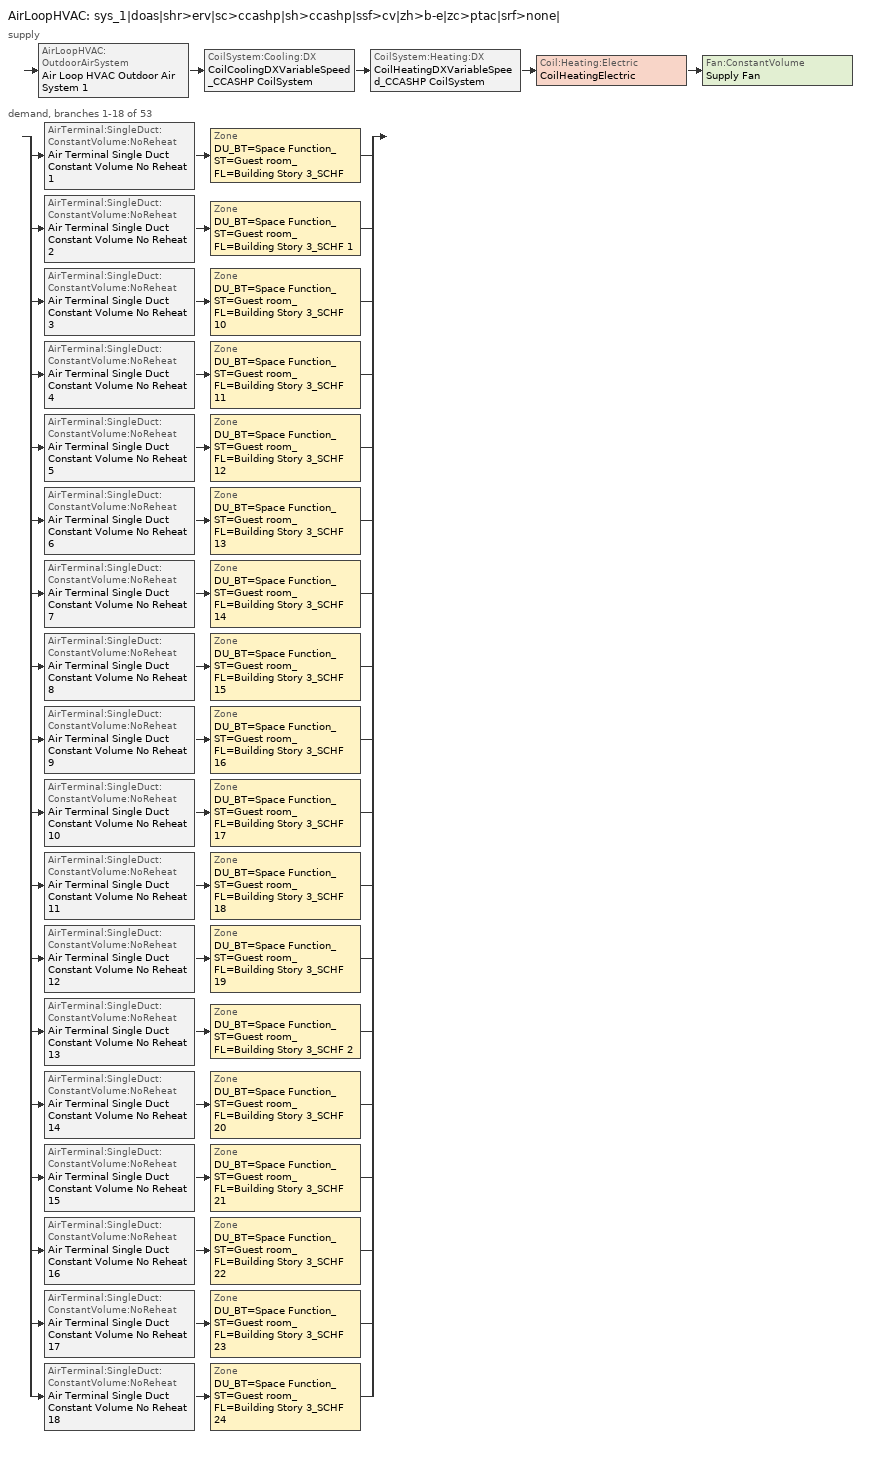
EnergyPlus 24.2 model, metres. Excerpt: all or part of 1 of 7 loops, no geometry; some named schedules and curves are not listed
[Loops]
AirLoopHVAC 'sys_1|doas|shr>erv|sc>ccashp|sh>ccashp|ssf>cv|zh>b-e|zc>ptac|srf>none|'
 supply: AirLoopHVAC:OutdoorAirSystem 'Air Loop HVAC Outdoor Air System 1' > CoilSystem:Cooling:DX 'CoilCoolingDXVariableSpeed_CCASHP CoilSystem' > CoilSystem:Heating:DX 'CoilHeatingDXVariableSpeed_CCASHP CoilSystem' > Coil:Heating:Electric 'CoilHeatingElectric' > Fan:ConstantVolume 'Supply Fan'
 demand, branches 1-18 of 53: split
  | AirTerminal:SingleDuct:ConstantVolume:NoReheat 'Air Terminal Single Duct Constant Volume No Reheat 1' > Zone 'DU_BT=Space Function_ST=Guest room_FL=Building Story 3_SCHF'
  | AirTerminal:SingleDuct:ConstantVolume:NoReheat 'Air Terminal Single Duct Constant Volume No Reheat 2' > Zone 'DU_BT=Space Function_ST=Guest room_FL=Building Story 3_SCHF 1'
  | AirTerminal:SingleDuct:ConstantVolume:NoReheat 'Air Terminal Single Duct Constant Volume No Reheat 3' > Zone 'DU_BT=Space Function_ST=Guest room_FL=Building Story 3_SCHF 10'
  | AirTerminal:SingleDuct:ConstantVolume:NoReheat 'Air Terminal Single Duct Constant Volume No Reheat 4' > Zone 'DU_BT=Space Function_ST=Guest room_FL=Building Story 3_SCHF 11'
  | AirTerminal:SingleDuct:ConstantVolume:NoReheat 'Air Terminal Single Duct Constant Volume No Reheat 5' > Zone 'DU_BT=Space Function_ST=Guest room_FL=Building Story 3_SCHF 12'
  | AirTerminal:SingleDuct:ConstantVolume:NoReheat 'Air Terminal Single Duct Constant Volume No Reheat 6' > Zone 'DU_BT=Space Function_ST=Guest room_FL=Building Story 3_SCHF 13'
  | AirTerminal:SingleDuct:ConstantVolume:NoReheat 'Air Terminal Single Duct Constant Volume No Reheat 7' > Zone 'DU_BT=Space Function_ST=Guest room_FL=Building Story 3_SCHF 14'
  | AirTerminal:SingleDuct:ConstantVolume:NoReheat 'Air Terminal Single Duct Constant Volume No Reheat 8' > Zone 'DU_BT=Space Function_ST=Guest room_FL=Building Story 3_SCHF 15'
  | AirTerminal:SingleDuct:ConstantVolume:NoReheat 'Air Terminal Single Duct Constant Volume No Reheat 9' > Zone 'DU_BT=Space Function_ST=Guest room_FL=Building Story 3_SCHF 16'
  | AirTerminal:SingleDuct:ConstantVolume:NoReheat 'Air Terminal Single Duct Constant Volume No Reheat 10' > Zone 'DU_BT=Space Function_ST=Guest room_FL=Building Story 3_SCHF 17'
  | AirTerminal:SingleDuct:ConstantVolume:NoReheat 'Air Terminal Single Duct Constant Volume No Reheat 11' > Zone 'DU_BT=Space Function_ST=Guest room_FL=Building Story 3_SCHF 18'
  | AirTerminal:SingleDuct:ConstantVolume:NoReheat 'Air Terminal Single Duct Constant Volume No Reheat 12' > Zone 'DU_BT=Space Function_ST=Guest room_FL=Building Story 3_SCHF 19'
  | AirTerminal:SingleDuct:ConstantVolume:NoReheat 'Air Terminal Single Duct Constant Volume No Reheat 13' > Zone 'DU_BT=Space Function_ST=Guest room_FL=Building Story 3_SCHF 2'
  | AirTerminal:SingleDuct:ConstantVolume:NoReheat 'Air Terminal Single Duct Constant Volume No Reheat 14' > Zone 'DU_BT=Space Function_ST=Guest room_FL=Building Story 3_SCHF 20'
  | AirTerminal:SingleDuct:ConstantVolume:NoReheat 'Air Terminal Single Duct Constant Volume No Reheat 15' > Zone 'DU_BT=Space Function_ST=Guest room_FL=Building Story 3_SCHF 21'
  | AirTerminal:SingleDuct:ConstantVolume:NoReheat 'Air Terminal Single Duct Constant Volume No Reheat 16' > Zone 'DU_BT=Space Function_ST=Guest room_FL=Building Story 3_SCHF 22'
  | AirTerminal:SingleDuct:ConstantVolume:NoReheat 'Air Terminal Single Duct Constant Volume No Reheat 17' > Zone 'DU_BT=Space Function_ST=Guest room_FL=Building Story 3_SCHF 23'
  | AirTerminal:SingleDuct:ConstantVolume:NoReheat 'Air Terminal Single Duct Constant Volume No Reheat 18' > Zone 'DU_BT=Space Function_ST=Guest room_FL=Building Story 3_SCHF 24'
[ZoneControl:Thermostat] Temperature Difference Between Cutout And Setpoint {deltaC}=0
Name | Zone or ZoneList | Control Type Schedule | Control 1
DU_BT=Space Function_ST=Guest room_FL=Building Story 3_SCHF Thermostat | DU_BT=Space Function_ST=Guest room_FL=Building Story 3_SCHF | DU_BT=Space Function_ST=Guest room_FL=Building Story 3_SCHF Thermostat Schedule | Space Function Guest room Thermostat 112
DU_BT=Space Function_ST=Guest room_FL=Building Story 3_SCHF 1 Thermostat | DU_BT=Space Function_ST=Guest room_FL=Building Story 3_SCHF 1 | DU_BT=Space Function_ST=Guest room_FL=Building Story 3_SCHF 1 Thermostat Schedule | Space Function Guest room Thermostat 113
DU_BT=Space Function_ST=Guest room_FL=Building Story 3_SCHF 10 Thermostat | DU_BT=Space Function_ST=Guest room_FL=Building Story 3_SCHF 10 | DU_BT=Space Function_ST=Guest room_FL=Building Story 3_SCHF 10 Thermostat Schedule | Space Function Guest room Thermostat 123
DU_BT=Space Function_ST=Guest room_FL=Building Story 3_SCHF 11 Thermostat | DU_BT=Space Function_ST=Guest room_FL=Building Story 3_SCHF 11 | DU_BT=Space Function_ST=Guest room_FL=Building Story 3_SCHF 11 Thermostat Schedule | Space Function Guest room Thermostat 124
DU_BT=Space Function_ST=Guest room_FL=Building Story 3_SCHF 12 Thermostat | DU_BT=Space Function_ST=Guest room_FL=Building Story 3_SCHF 12 | DU_BT=Space Function_ST=Guest room_FL=Building Story 3_SCHF 12 Thermostat Schedule | Space Function Guest room Thermostat 125
DU_BT=Space Function_ST=Guest room_FL=Building Story 3_SCHF 13 Thermostat | DU_BT=Space Function_ST=Guest room_FL=Building Story 3_SCHF 13 | DU_BT=Space Function_ST=Guest room_FL=Building Story 3_SCHF 13 Thermostat Schedule | Space Function Guest room Thermostat 127
DU_BT=Space Function_ST=Guest room_FL=Building Story 3_SCHF 14 Thermostat | DU_BT=Space Function_ST=Guest room_FL=Building Story 3_SCHF 14 | DU_BT=Space Function_ST=Guest room_FL=Building Story 3_SCHF 14 Thermostat Schedule | Space Function Guest room Thermostat 128
DU_BT=Space Function_ST=Guest room_FL=Building Story 3_SCHF 15 Thermostat | DU_BT=Space Function_ST=Guest room_FL=Building Story 3_SCHF 15 | DU_BT=Space Function_ST=Guest room_FL=Building Story 3_SCHF 15 Thermostat Schedule | Space Function Guest room Thermostat 130
DU_BT=Space Function_ST=Guest room_FL=Building Story 3_SCHF 16 Thermostat | DU_BT=Space Function_ST=Guest room_FL=Building Story 3_SCHF 16 | DU_BT=Space Function_ST=Guest room_FL=Building Story 3_SCHF 16 Thermostat Schedule | Space Function Guest room Thermostat 131
DU_BT=Space Function_ST=Guest room_FL=Building Story 3_SCHF 17 Thermostat | DU_BT=Space Function_ST=Guest room_FL=Building Story 3_SCHF 17 | DU_BT=Space Function_ST=Guest room_FL=Building Story 3_SCHF 17 Thermostat Schedule | Space Function Guest room Thermostat 132
DU_BT=Space Function_ST=Guest room_FL=Building Story 3_SCHF 18 Thermostat | DU_BT=Space Function_ST=Guest room_FL=Building Story 3_SCHF 18 | DU_BT=Space Function_ST=Guest room_FL=Building Story 3_SCHF 18 Thermostat Schedule | Space Function Guest room Thermostat 133
DU_BT=Space Function_ST=Guest room_FL=Building Story 3_SCHF 19 Thermostat | DU_BT=Space Function_ST=Guest room_FL=Building Story 3_SCHF 19 | DU_BT=Space Function_ST=Guest room_FL=Building Story 3_SCHF 19 Thermostat Schedule | Space Function Guest room Thermostat 134
DU_BT=Space Function_ST=Guest room_FL=Building Story 3_SCHF 2 Thermostat | DU_BT=Space Function_ST=Guest room_FL=Building Story 3_SCHF 2 | DU_BT=Space Function_ST=Guest room_FL=Building Story 3_SCHF 2 Thermostat Schedule | Space Function Guest room Thermostat 114
DU_BT=Space Function_ST=Guest room_FL=Building Story 3_SCHF 20 Thermostat | DU_BT=Space Function_ST=Guest room_FL=Building Story 3_SCHF 20 | DU_BT=Space Function_ST=Guest room_FL=Building Story 3_SCHF 20 Thermostat Schedule | Space Function Guest room Thermostat 135
DU_BT=Space Function_ST=Guest room_FL=Building Story 3_SCHF 21 Thermostat | DU_BT=Space Function_ST=Guest room_FL=Building Story 3_SCHF 21 | DU_BT=Space Function_ST=Guest room_FL=Building Story 3_SCHF 21 Thermostat Schedule | Space Function Guest room Thermostat 136
DU_BT=Space Function_ST=Guest room_FL=Building Story 3_SCHF 22 Thermostat | DU_BT=Space Function_ST=Guest room_FL=Building Story 3_SCHF 22 | DU_BT=Space Function_ST=Guest room_FL=Building Story 3_SCHF 22 Thermostat Schedule | Space Function Guest room Thermostat 137
DU_BT=Space Function_ST=Guest room_FL=Building Story 3_SCHF 23 Thermostat | DU_BT=Space Function_ST=Guest room_FL=Building Story 3_SCHF 23 | DU_BT=Space Function_ST=Guest room_FL=Building Story 3_SCHF 23 Thermostat Schedule | Space Function Guest room Thermostat 138
DU_BT=Space Function_ST=Guest room_FL=Building Story 3_SCHF 24 Thermostat | DU_BT=Space Function_ST=Guest room_FL=Building Story 3_SCHF 24 | DU_BT=Space Function_ST=Guest room_FL=Building Story 3_SCHF 24 Thermostat Schedule | Space Function Guest room Thermostat 139
[ThermostatSetpoint:DualSetpoint] Heating Setpoint Temperature Schedule=NECB-F-Thermostat Setpoint-Heating; Cooling Setpoint Temperature Schedule=NECB-F-Thermostat Setpoint-Cooling
Space Function Guest room Thermostat 112; Space Function Guest room Thermostat 113; Space Function Guest room Thermostat 123; Space Function Guest room Thermostat 124; Space Function Guest room Thermostat 125; Space Function Guest room Thermostat 127; Space Function Guest room Thermostat 128; Space Function Guest room Thermostat 130; Space Function Guest room Thermostat 131; Space Function Guest room Thermostat 132; Space Function Guest room Thermostat 133; Space Function Guest room Thermostat 134; Space Function Guest room Thermostat 114; Space Function Guest room Thermostat 135; Space Function Guest room Thermostat 136; Space Function Guest room Thermostat 137; Space Function Guest room Thermostat 138; Space Function Guest room Thermostat 139
[Coil:Heating:Electric] Efficiency=1; Nominal Capacity {W}=Autosize
Name | Availability Schedule
CoilHeatingElectric 1; CoilHeatingElectric 2; CoilHeatingElectric 3; CoilHeatingElectric 4; CoilHeatingElectric 5; CoilHeatingElectric 6; CoilHeatingElectric 7; CoilHeatingElectric 8; CoilHeatingElectric 9; CoilHeatingElectric 10; CoilHeatingElectric 11; CoilHeatingElectric 12; CoilHeatingElectric 13; CoilHeatingElectric 14; CoilHeatingElectric 15; CoilHeatingElectric 16; CoilHeatingElectric 17; CoilHeatingElectric 18 | Always Off Discrete
CoilHeatingElectric | Always On Discrete
[ZoneHVAC:Baseboard:Convective:Electric] Availability Schedule=Always On Discrete; Heating Design Capacity {W}=Autosize; Efficiency=1
ZoneHVACBaseboardConvectiveElectric; ZoneHVACBaseboardConvectiveElectric 1; ZoneHVACBaseboardConvectiveElectric 2; ZoneHVACBaseboardConvectiveElectric 3; ZoneHVACBaseboardConvectiveElectric 4; ZoneHVACBaseboardConvectiveElectric 5; ZoneHVACBaseboardConvectiveElectric 6; ZoneHVACBaseboardConvectiveElectric 7; ZoneHVACBaseboardConvectiveElectric 8; ZoneHVACBaseboardConvectiveElectric 9; ZoneHVACBaseboardConvectiveElectric 10; ZoneHVACBaseboardConvectiveElectric 11; ZoneHVACBaseboardConvectiveElectric 12; ZoneHVACBaseboardConvectiveElectric 13; ZoneHVACBaseboardConvectiveElectric 14; ZoneHVACBaseboardConvectiveElectric 15; ZoneHVACBaseboardConvectiveElectric 16; ZoneHVACBaseboardConvectiveElectric 17
[Zone equipment]
DU_BT=Space Function_ST=Guest room_FL=Building Story 3_SCHF: Air Terminal Single Duct Constant Volume No Reheat 1, ZoneHVACPackagedTerminalAirConditioner, ZoneHVACBaseboardConvectiveElectric
DU_BT=Space Function_ST=Guest room_FL=Building Story 3_SCHF 1: Air Terminal Single Duct Constant Volume No Reheat 2, ZoneHVACPackagedTerminalAirConditioner 1, ZoneHVACBaseboardConvectiveElectric 1
DU_BT=Space Function_ST=Guest room_FL=Building Story 3_SCHF 10: Air Terminal Single Duct Constant Volume No Reheat 3, ZoneHVACPackagedTerminalAirConditioner 2, ZoneHVACBaseboardConvectiveElectric 2
DU_BT=Space Function_ST=Guest room_FL=Building Story 3_SCHF 11: Air Terminal Single Duct Constant Volume No Reheat 4, ZoneHVACPackagedTerminalAirConditioner 3, ZoneHVACBaseboardConvectiveElectric 3
DU_BT=Space Function_ST=Guest room_FL=Building Story 3_SCHF 12: Air Terminal Single Duct Constant Volume No Reheat 5, ZoneHVACPackagedTerminalAirConditioner 4, ZoneHVACBaseboardConvectiveElectric 4
DU_BT=Space Function_ST=Guest room_FL=Building Story 3_SCHF 13: Air Terminal Single Duct Constant Volume No Reheat 6, ZoneHVACPackagedTerminalAirConditioner 5, ZoneHVACBaseboardConvectiveElectric 5
DU_BT=Space Function_ST=Guest room_FL=Building Story 3_SCHF 14: Air Terminal Single Duct Constant Volume No Reheat 7, ZoneHVACPackagedTerminalAirConditioner 6, ZoneHVACBaseboardConvectiveElectric 6
DU_BT=Space Function_ST=Guest room_FL=Building Story 3_SCHF 15: Air Terminal Single Duct Constant Volume No Reheat 8, ZoneHVACPackagedTerminalAirConditioner 7, ZoneHVACBaseboardConvectiveElectric 7
DU_BT=Space Function_ST=Guest room_FL=Building Story 3_SCHF 16: Air Terminal Single Duct Constant Volume No Reheat 9, ZoneHVACPackagedTerminalAirConditioner 8, ZoneHVACBaseboardConvectiveElectric 8
DU_BT=Space Function_ST=Guest room_FL=Building Story 3_SCHF 17: Air Terminal Single Duct Constant Volume No Reheat 10, ZoneHVACPackagedTerminalAirConditioner 9, ZoneHVACBaseboardConvectiveElectric 9
DU_BT=Space Function_ST=Guest room_FL=Building Story 3_SCHF 18: Air Terminal Single Duct Constant Volume No Reheat 11, ZoneHVACPackagedTerminalAirConditioner 10, ZoneHVACBaseboardConvectiveElectric 10
DU_BT=Space Function_ST=Guest room_FL=Building Story 3_SCHF 19: Air Terminal Single Duct Constant Volume No Reheat 12, ZoneHVACPackagedTerminalAirConditioner 11, ZoneHVACBaseboardConvectiveElectric 11
DU_BT=Space Function_ST=Guest room_FL=Building Story 3_SCHF 2: Air Terminal Single Duct Constant Volume No Reheat 13, ZoneHVACPackagedTerminalAirConditioner 12, ZoneHVACBaseboardConvectiveElectric 12
DU_BT=Space Function_ST=Guest room_FL=Building Story 3_SCHF 20: Air Terminal Single Duct Constant Volume No Reheat 14, ZoneHVACPackagedTerminalAirConditioner 13, ZoneHVACBaseboardConvectiveElectric 13
DU_BT=Space Function_ST=Guest room_FL=Building Story 3_SCHF 21: Air Terminal Single Duct Constant Volume No Reheat 15, ZoneHVACPackagedTerminalAirConditioner 14, ZoneHVACBaseboardConvectiveElectric 14
DU_BT=Space Function_ST=Guest room_FL=Building Story 3_SCHF 22: Air Terminal Single Duct Constant Volume No Reheat 16, ZoneHVACPackagedTerminalAirConditioner 15, ZoneHVACBaseboardConvectiveElectric 15
DU_BT=Space Function_ST=Guest room_FL=Building Story 3_SCHF 23: Air Terminal Single Duct Constant Volume No Reheat 17, ZoneHVACPackagedTerminalAirConditioner 16, ZoneHVACBaseboardConvectiveElectric 16
DU_BT=Space Function_ST=Guest room_FL=Building Story 3_SCHF 24: Air Terminal Single Duct Constant Volume No Reheat 18, ZoneHVACPackagedTerminalAirConditioner 17, ZoneHVACBaseboardConvectiveElectric 17
[Sizing:Zone] Zone Cooling Design Supply Air Temperature Input Method=TemperatureDifference; Zone Cooling Design Supply Air Temperature {C}=13; Zone Cooling Design Supply Air Temperature Difference {deltaC}=11; Zone Heating Design Supply Air Temperature Input Method=TemperatureDifference; Zone Heating Design Supply Air Temperature {C}=43; Zone Heating Design Supply Air Temperature Difference {deltaC}=21; Zone Cooling Design Supply Air Humidity Ratio {kgWater/kgDryAir}=0.0085; Zone Heating Design Supply Air Humidity Ratio {kgWater/kgDryAir}=0.008; Zone Heating Sizing Factor=1.3; Zone Cooling Sizing Factor=1.1; Cooling Design Air Flow Method=DesignDay; Cooling Design Air Flow Rate {m3/s}=0; Cooling Minimum Air Flow per Zone Floor Area {m3/s-m2}=0.000762; Cooling Minimum Air Flow {m3/s}=0; Cooling Minimum Air Flow Fraction=0; Heating Design Air Flow Method=DesignDay; Heating Design Air Flow Rate {m3/s}=0; Heating Maximum Air Flow per Zone Floor Area {m3/s-m2}=0.002032; Heating Maximum Air Flow {m3/s}=0.141576; Heating Maximum Air Flow Fraction=0.3; Account for Dedicated Outdoor Air System=No; Zone Load Sizing Method=Sensible Load Only No Latent Load; Zone Latent Cooling Design Supply Air Humidity Ratio Input Method=HumidityRatioDifference; Zone Cooling Design Supply Air Humidity Ratio Difference {kgWater/kgDryAir}=0.005; Zone Latent Heating Design Supply Air Humidity Ratio Input Method=HumidityRatioDifference; Zone Humidification Design Supply Air Humidity Ratio Difference {kgWater/kgDryAir}=0.005; Type of Space Sum to Use=Coincident
Name | Design Specification Outdoor Air Object
DU_BT=Space Function_ST=Guest room_FL=Building Story 3_SCHF | DU_BT=Space Function_ST=Guest room_FL=Building Story 3_SCHF DSOA Space List
DU_BT=Space Function_ST=Guest room_FL=Building Story 3_SCHF 1 | DU_BT=Space Function_ST=Guest room_FL=Building Story 3_SCHF 1 DSOA Space List
DU_BT=Space Function_ST=Guest room_FL=Building Story 3_SCHF 10 | DU_BT=Space Function_ST=Guest room_FL=Building Story 3_SCHF 10 DSOA Space List
DU_BT=Space Function_ST=Guest room_FL=Building Story 3_SCHF 11 | DU_BT=Space Function_ST=Guest room_FL=Building Story 3_SCHF 11 DSOA Space List
DU_BT=Space Function_ST=Guest room_FL=Building Story 3_SCHF 12 | DU_BT=Space Function_ST=Guest room_FL=Building Story 3_SCHF 12 DSOA Space List
DU_BT=Space Function_ST=Guest room_FL=Building Story 3_SCHF 13 | DU_BT=Space Function_ST=Guest room_FL=Building Story 3_SCHF 13 DSOA Space List
DU_BT=Space Function_ST=Guest room_FL=Building Story 3_SCHF 14 | DU_BT=Space Function_ST=Guest room_FL=Building Story 3_SCHF 14 DSOA Space List
DU_BT=Space Function_ST=Guest room_FL=Building Story 3_SCHF 15 | DU_BT=Space Function_ST=Guest room_FL=Building Story 3_SCHF 15 DSOA Space List
DU_BT=Space Function_ST=Guest room_FL=Building Story 3_SCHF 16 | DU_BT=Space Function_ST=Guest room_FL=Building Story 3_SCHF 16 DSOA Space List
DU_BT=Space Function_ST=Guest room_FL=Building Story 3_SCHF 17 | DU_BT=Space Function_ST=Guest room_FL=Building Story 3_SCHF 17 DSOA Space List
DU_BT=Space Function_ST=Guest room_FL=Building Story 3_SCHF 18 | DU_BT=Space Function_ST=Guest room_FL=Building Story 3_SCHF 18 DSOA Space List
DU_BT=Space Function_ST=Guest room_FL=Building Story 3_SCHF 19 | DU_BT=Space Function_ST=Guest room_FL=Building Story 3_SCHF 19 DSOA Space List
DU_BT=Space Function_ST=Guest room_FL=Building Story 3_SCHF 2 | DU_BT=Space Function_ST=Guest room_FL=Building Story 3_SCHF 2 DSOA Space List
DU_BT=Space Function_ST=Guest room_FL=Building Story 3_SCHF 20 | DU_BT=Space Function_ST=Guest room_FL=Building Story 3_SCHF 20 DSOA Space List
DU_BT=Space Function_ST=Guest room_FL=Building Story 3_SCHF 21 | DU_BT=Space Function_ST=Guest room_FL=Building Story 3_SCHF 21 DSOA Space List
DU_BT=Space Function_ST=Guest room_FL=Building Story 3_SCHF 22 | DU_BT=Space Function_ST=Guest room_FL=Building Story 3_SCHF 22 DSOA Space List
DU_BT=Space Function_ST=Guest room_FL=Building Story 3_SCHF 23 | DU_BT=Space Function_ST=Guest room_FL=Building Story 3_SCHF 23 DSOA Space List
DU_BT=Space Function_ST=Guest room_FL=Building Story 3_SCHF 24 | DU_BT=Space Function_ST=Guest room_FL=Building Story 3_SCHF 24 DSOA Space List
[Controller:MechanicalVentilation]
Controller Mechanical Ventilation 1: Availability Schedule=sys_1|doas|shr>none|sc>ccashp|sh>ccashp|ssf>cv|zh>b-e|zc>ptac|srf>none| Occ Sch; Demand Controlled Ventilation=No; System Outdoor Air Method=ZoneSum; Zone or ZoneList Name 1=DU_BT=Space Function_ST=Guest room_FL=Building Story 3_SCHF; Design Specification Outdoor Air Object Name 1=Space Function Guest room Ventilation; Zone or ZoneList Name 2=DU_BT=Space Function_ST=Guest room_FL=Building Story 3_SCHF 1; Design Specification Outdoor Air Object Name 2=Space Function Guest room Ventilation; Zone or ZoneList Name 3=DU_BT=Space Function_ST=Guest room_FL=Building Story 3_SCHF 10; Design Specification Outdoor Air Object Name 3=Space Function Guest room Ventilation; Zone or ZoneList Name 4=DU_BT=Space Function_ST=Guest room_FL=Building Story 3_SCHF 11; Design Specification Outdoor Air Object Name 4=Space Function Guest room Ventilation; Zone or ZoneList Name 5=DU_BT=Space Function_ST=Guest room_FL=Building Story 3_SCHF 12; Design Specification Outdoor Air Object Name 5=Space Function Guest room Ventilation; Zone or ZoneList Name 6=DU_BT=Space Function_ST=Guest room_FL=Building Story 3_SCHF 13; Design Specification Outdoor Air Object Name 6=Space Function Guest room Ventilation; Zone or ZoneList Name 7=DU_BT=Space Function_ST=Guest room_FL=Building Story 3_SCHF 14; Design Specification Outdoor Air Object Name 7=Space Function Guest room Ventilation; Zone or ZoneList Name 8=DU_BT=Space Function_ST=Guest room_FL=Building Story 3_SCHF 15; Design Specification Outdoor Air Object Name 8=Space Function Guest room Ventilation; Zone or ZoneList Name 9=DU_BT=Space Function_ST=Guest room_FL=Building Story 3_SCHF 16; Design Specification Outdoor Air Object Name 9=Space Function Guest room Ventilation; Zone or ZoneList Name 10=DU_BT=Space Function_ST=Guest room_FL=Building Story 3_SCHF 17; Design Specification Outdoor Air Object Name 10=Space Function Guest room Ventilation; Zone or ZoneList Name 11=DU_BT=Space Function_ST=Guest room_FL=Building Story 3_SCHF 18; Design Specification Outdoor Air Object Name 11=Space Function Guest room Ventilation; Zone or ZoneList Name 12=DU_BT=Space Function_ST=Guest room_FL=Building Story 3_SCHF 19; Design Specification Outdoor Air Object Name 12=Space Function Guest room Ventilation; Zone or ZoneList Name 13=DU_BT=Space Function_ST=Guest room_FL=Building Story 3_SCHF 2; Design Specification Outdoor Air Object Name 13=Space Function Guest room Ventilation; Zone or ZoneList Name 14=DU_BT=Space Function_ST=Guest room_FL=Building Story 3_SCHF 20; Design Specification Outdoor Air Object Name 14=Space Function Guest room Ventilation; Zone or ZoneList Name 15=DU_BT=Space Function_ST=Guest room_FL=Building Story 3_SCHF 21; Design Specification Outdoor Air Object Name 15=Space Function Guest room Ventilation; Zone or ZoneList Name 16=DU_BT=Space Function_ST=Guest room_FL=Building Story 3_SCHF 22; Design Specification Outdoor Air Object Name 16=Space Function Guest room Ventilation; Zone or ZoneList Name 17=DU_BT=Space Function_ST=Guest room_FL=Building Story 3_SCHF 23; Design Specification Outdoor Air Object Name 17=Space Function Guest room Ventilation; Zone or ZoneList Name 18=DU_BT=Space Function_ST=Guest room_FL=Building Story 3_SCHF 24; Design Specification Outdoor Air Object Name 18=Space Function Guest room Ventilation; Zone or ZoneList Name 19=DU_BT=Space Function_ST=Guest room_FL=Building Story 3_SCHF 25; Design Specification Outdoor Air Object Name 19=Space Function Guest room Ventilation; Zone or ZoneList Name 20=DU_BT=Space Function_ST=Guest room_FL=Building Story 3_SCHF 26; Design Specification Outdoor Air Object Name 20=Space Function Guest room Ventilation; Zone or ZoneList Name 21=DU_BT=Space Function_ST=Guest room_FL=Building Story 3_SCHF 27; Design Specification Outdoor Air Object Name 21=Space Function Guest room Ventilation; Zone or ZoneList Name 22=DU_BT=Space Function_ST=Guest room_FL=Building Story 3_SCHF 28; Design Specification Outdoor Air Object Name 22=Space Function Guest room Ventilation; Zone or ZoneList Name 23=DU_BT=Space Function_ST=Guest room_FL=Building Story 3_SCHF 29; Design Specification Outdoor Air Object Name 23=Space Function Guest room Ventilation; Zone or ZoneList Name 24=DU_BT=Space Function_ST=Guest room_FL=Building Story 3_SCHF 3; Design Specification Outdoor Air Object Name 24=Space Function Guest room Ventilation; Zone or ZoneList Name 25=DU_BT=Space Function_ST=Guest room_FL=Building Story 3_SCHF 30; Design Specification Outdoor Air Object Name 25=Space Function Guest room Ventilation; Zone or ZoneList Name 26=DU_BT=Space Function_ST=Guest room_FL=Building Story 3_SCHF 31; Design Specification Outdoor Air Object Name 26=Space Function Guest room Ventilation; Zone or ZoneList Name 27=DU_BT=Space Function_ST=Guest room_FL=Building Story 3_SCHF 32; Design Specification Outdoor Air Object Name 27=Space Function Guest room Ventilation; Zone or ZoneList Name 28=DU_BT=Space Function_ST=Guest room_FL=Building Story 3_SCHF 33; Design Specification Outdoor Air Object Name 28=Space Function Guest room Ventilation; Zone or ZoneList Name 29=DU_BT=Space Function_ST=Guest room_FL=Building Story 3_SCHF 34; Design Specification Outdoor Air Object Name 29=Space Function Guest room Ventilation; Zone or ZoneList Name 30=DU_BT=Space Function_ST=Guest room_FL=Building Story 3_SCHF 35; Design Specification Outdoor Air Object Name 30=Space Function Guest room Ventilation; Zone or ZoneList Name 31=DU_BT=Space Function_ST=Guest room_FL=Building Story 3_SCHF 36; Design Specification Outdoor Air Object Name 31=Space Function Guest room Ventilation; Zone or ZoneList Name 32=DU_BT=Space Function_ST=Guest room_FL=Building Story 3_SCHF 37; Design Specification Outdoor Air Object Name 32=Space Function Guest room Ventilation; Zone or ZoneList Name 33=DU_BT=Space Function_ST=Guest room_FL=Building Story 3_SCHF 38; Design Specification Outdoor Air Object Name 33=Space Function Guest room Ventilation; Zone or ZoneList Name 34=DU_BT=Space Function_ST=Guest room_FL=Building Story 3_SCHF 39; Design Specification Outdoor Air Object Name 34=Space Function Guest room Ventilation; Zone or ZoneList Name 35=DU_BT=Space Function_ST=Guest room_FL=Building Story 3_SCHF 4; Design Specification Outdoor Air Object Name 35=Space Function Guest room Ventilation; Zone or ZoneList Name 36=DU_BT=Space Function_ST=Guest room_FL=Building Story 3_SCHF 40; Design Specification Outdoor Air Object Name 36=Space Function Guest room Ventilation; Zone or ZoneList Name 37=DU_BT=Space Function_ST=Guest room_FL=Building Story 3_SCHF 41; Design Specification Outdoor Air Object Name 37=Space Function Guest room Ventilation; Zone or ZoneList Name 38=DU_BT=Space Function_ST=Guest room_FL=Building Story 3_SCHF 5; Design Specification Outdoor Air Object Name 38=Space Function Guest room Ventilation; Zone or ZoneList Name 39=DU_BT=Space Function_ST=Guest room_FL=Building Story 3_SCHF 6; Design Specification Outdoor Air Object Name 39=Space Function Guest room Ventilation; Zone or ZoneList Name 40=DU_BT=Space Function_ST=Guest room_FL=Building Story 3_SCHF 7; Design Specification Outdoor Air Object Name 40=Space Function Guest room Ventilation; Zone or ZoneList Name 41=DU_BT=Space Function_ST=Guest room_FL=Building Story 3_SCHF 8; Design Specification Outdoor Air Object Name 41=Space Function Guest room Ventilation; Zone or ZoneList Name 42=DU_BT=Space Function_ST=Guest room_FL=Building Story 3_SCHF 9; Design Specification Outdoor Air Object Name 42=Space Function Guest room Ventilation; Zone or ZoneList Name 43=DU_BT=Space Function_ST=Guest room_FL=Building Story 4_SCHF; Design Specification Outdoor Air Object Name 43=Space Function Guest room Ventilation; Zone or ZoneList Name 44=DU_BT=Space Function_ST=Guest room_FL=Building Story 4_SCHF 1; Design Specification Outdoor Air Object Name 44=Space Function Guest room Ventilation; Zone or ZoneList Name 45=DU_BT=Space Function_ST=Guest room_FL=Building Story 4_SCHF 10; Design Specification Outdoor Air Object Name 45=Space Function Guest room Ventilation; Zone or ZoneList Name 46=DU_BT=Space Function_ST=Guest room_FL=Building Story 4_SCHF 2; Design Specification Outdoor Air Object Name 46=Space Function Guest room Ventilation; Zone or ZoneList Name 47=DU_BT=Space Function_ST=Guest room_FL=Building Story 4_SCHF 3; Design Specification Outdoor Air Object Name 47=Space Function Guest room Ventilation; Zone or ZoneList Name 48=DU_BT=Space Function_ST=Guest room_FL=Building Story 4_SCHF 4; Design Specification Outdoor Air Object Name 48=Space Function Guest room Ventilation; Zone or ZoneList Name 49=DU_BT=Space Function_ST=Guest room_FL=Building Story 4_SCHF 5; Design Specification Outdoor Air Object Name 49=Space Function Guest room Ventilation; Zone or ZoneList Name 50=DU_BT=Space Function_ST=Guest room_FL=Building Story 4_SCHF 6; Design Specification Outdoor Air Object Name 50=Space Function Guest room Ventilation; Zone or ZoneList Name 51=DU_BT=Space Function_ST=Guest room_FL=Building Story 4_SCHF 7; Design Specification Outdoor Air Object Name 51=Space Function Guest room Ventilation; Zone or ZoneList Name 52=DU_BT=Space Function_ST=Guest room_FL=Building Story 4_SCHF 8; Design Specification Outdoor Air Object Name 52=Space Function Guest room Ventilation; Zone or ZoneList Name 53=DU_BT=Space Function_ST=Guest room_FL=Building Story 4_SCHF 9; Design Specification Outdoor Air Object Name 53=Space Function Guest room Ventilation
[DesignSpecification:OutdoorAir]
Space Function Guest room Ventilation: Outdoor Air Method=Sum; Outdoor Air Flow per Person {m3/s-person}=0.00634769; Outdoor Air Flow per Zone Floor Area {m3/s-m2}=0.0003048; Outdoor Air Flow per Zone {m3/s}=0; Outdoor Air Flow Air Changes per Hour {1/hr}=0
[DesignSpecification:OutdoorAir:SpaceList] Space Design Specification Outdoor Air Object Name 1=Space Function Guest room Ventilation
Name | Space Name 1
DU_BT=Space Function_ST=Guest room_FL=Building Story 3_SCHF DSOA Space List | Room_3_7_Flr_3
DU_BT=Space Function_ST=Guest room_FL=Building Story 3_SCHF 1 DSOA Space List | Room_3_12_Flr_3
DU_BT=Space Function_ST=Guest room_FL=Building Story 3_SCHF 10 DSOA Space List | Room_3_4_Flr_3
DU_BT=Space Function_ST=Guest room_FL=Building Story 3_SCHF 11 DSOA Space List | Room_5_Flr_3
DU_BT=Space Function_ST=Guest room_FL=Building Story 3_SCHF 12 DSOA Space List | Room_1_Flr_3
DU_BT=Space Function_ST=Guest room_FL=Building Story 3_SCHF 13 DSOA Space List | Room_3_6_Flr_3
DU_BT=Space Function_ST=Guest room_FL=Building Story 3_SCHF 14 DSOA Space List | Room_3_14_Flr_3
DU_BT=Space Function_ST=Guest room_FL=Building Story 3_SCHF 15 DSOA Space List | Room_3_8_Flr_3
DU_BT=Space Function_ST=Guest room_FL=Building Story 3_SCHF 16 DSOA Space List | Room_3_17_Flr_3
DU_BT=Space Function_ST=Guest room_FL=Building Story 3_SCHF 17 DSOA Space List | Room_6_Flr_3
DU_BT=Space Function_ST=Guest room_FL=Building Story 3_SCHF 18 DSOA Space List | Room_3_9_Flr_3
DU_BT=Space Function_ST=Guest room_FL=Building Story 3_SCHF 19 DSOA Space List | Room_4_7_Flr_3
DU_BT=Space Function_ST=Guest room_FL=Building Story 3_SCHF 2 DSOA Space List | Room_3_0_Flr_3
DU_BT=Space Function_ST=Guest room_FL=Building Story 3_SCHF 20 DSOA Space List | Room_3_15_Flr_3
DU_BT=Space Function_ST=Guest room_FL=Building Story 3_SCHF 21 DSOA Space List | Room_4_2_Flr_3
DU_BT=Space Function_ST=Guest room_FL=Building Story 3_SCHF 22 DSOA Space List | Room_4_3_Flr_3
DU_BT=Space Function_ST=Guest room_FL=Building Story 3_SCHF 23 DSOA Space List | Room_3_16_Flr_3
DU_BT=Space Function_ST=Guest room_FL=Building Story 3_SCHF 24 DSOA Space List | Room_4_16_Flr_3
[AirTerminal:SingleDuct:ConstantVolume:NoReheat] Availability Schedule=Always On Discrete; Maximum Air Flow Rate {m3/s}=AutoSize
Air Terminal Single Duct Constant Volume No Reheat 1; Air Terminal Single Duct Constant Volume No Reheat 2; Air Terminal Single Duct Constant Volume No Reheat 3; Air Terminal Single Duct Constant Volume No Reheat 4; Air Terminal Single Duct Constant Volume No Reheat 5; Air Terminal Single Duct Constant Volume No Reheat 6; Air Terminal Single Duct Constant Volume No Reheat 7; Air Terminal Single Duct Constant Volume No Reheat 8; Air Terminal Single Duct Constant Volume No Reheat 9; Air Terminal Single Duct Constant Volume No Reheat 10; Air Terminal Single Duct Constant Volume No Reheat 11; Air Terminal Single Duct Constant Volume No Reheat 12; Air Terminal Single Duct Constant Volume No Reheat 13; Air Terminal Single Duct Constant Volume No Reheat 14; Air Terminal Single Duct Constant Volume No Reheat 15; Air Terminal Single Duct Constant Volume No Reheat 16; Air Terminal Single Duct Constant Volume No Reheat 17; Air Terminal Single Duct Constant Volume No Reheat 18
[ZoneHVAC:PackagedTerminalAirConditioner] Availability Schedule=Always On Discrete; Cooling Supply Air Flow Rate {m3/s}=Autosize; Heating Supply Air Flow Rate {m3/s}=Autosize; No Load Supply Air Flow Rate {m3/s}=Autosize; No Load Supply Air Flow Rate Control Set To Low Speed=Yes; Cooling Outdoor Air Flow Rate {m3/s}=1e-06; Heating Outdoor Air Flow Rate {m3/s}=1e-06; No Load Outdoor Air Flow Rate {m3/s}=1e-06; Fan Placement=DrawThrough; Supply Air Fan Operating Mode Schedule=Always Off Discrete
Name | Supply Air Fan | Heating Coil | Cooling Coil
ZoneHVACPackagedTerminalAirConditioner | FanOnOff | CoilHeatingElectric 1 | CoilCoolingDXSingleSpeed_PTAC 6kBtu/hr 11.9EER
ZoneHVACPackagedTerminalAirConditioner 1 | FanOnOff 1 | CoilHeatingElectric 2 | CoilCoolingDXSingleSpeed_PTAC 1 6kBtu/hr 11.9EER
ZoneHVACPackagedTerminalAirConditioner 2 | FanOnOff 2 | CoilHeatingElectric 3 | CoilCoolingDXSingleSpeed_PTAC 2 6kBtu/hr 11.9EER
ZoneHVACPackagedTerminalAirConditioner 3 | FanOnOff 3 | CoilHeatingElectric 4 | CoilCoolingDXSingleSpeed_PTAC 3 18kBtu/hr 9.5EER
ZoneHVACPackagedTerminalAirConditioner 4 | FanOnOff 4 | CoilHeatingElectric 5 | CoilCoolingDXSingleSpeed_PTAC 4 20kBtu/hr 9.5EER
ZoneHVACPackagedTerminalAirConditioner 5 | FanOnOff 5 | CoilHeatingElectric 6 | CoilCoolingDXSingleSpeed_PTAC 5 6kBtu/hr 11.9EER
ZoneHVACPackagedTerminalAirConditioner 6 | FanOnOff 6 | CoilHeatingElectric 7 | CoilCoolingDXSingleSpeed_PTAC 6 6kBtu/hr 11.9EER
ZoneHVACPackagedTerminalAirConditioner 7 | FanOnOff 7 | CoilHeatingElectric 8 | CoilCoolingDXSingleSpeed_PTAC 7 6kBtu/hr 11.9EER
ZoneHVACPackagedTerminalAirConditioner 8 | FanOnOff 8 | CoilHeatingElectric 9 | CoilCoolingDXSingleSpeed_PTAC 8 6kBtu/hr 11.9EER
ZoneHVACPackagedTerminalAirConditioner 9 | FanOnOff 9 | CoilHeatingElectric 10 | CoilCoolingDXSingleSpeed_PTAC 9 17kBtu/hr 9.5EER
ZoneHVACPackagedTerminalAirConditioner 10 | FanOnOff 10 | CoilHeatingElectric 11 | CoilCoolingDXSingleSpeed_PTAC 10 6kBtu/hr 11.9EER
ZoneHVACPackagedTerminalAirConditioner 11 | FanOnOff 11 | CoilHeatingElectric 12 | CoilCoolingDXSingleSpeed_PTAC 11 5kBtu/hr 11.9EER
ZoneHVACPackagedTerminalAirConditioner 12 | FanOnOff 12 | CoilHeatingElectric 13 | CoilCoolingDXSingleSpeed_PTAC 12 6kBtu/hr 11.9EER
ZoneHVACPackagedTerminalAirConditioner 13 | FanOnOff 13 | CoilHeatingElectric 14 | CoilCoolingDXSingleSpeed_PTAC 13 6kBtu/hr 11.9EER
ZoneHVACPackagedTerminalAirConditioner 14 | FanOnOff 14 | CoilHeatingElectric 15 | CoilCoolingDXSingleSpeed_PTAC 14 5kBtu/hr 11.9EER
ZoneHVACPackagedTerminalAirConditioner 15 | FanOnOff 15 | CoilHeatingElectric 16 | CoilCoolingDXSingleSpeed_PTAC 15 5kBtu/hr 11.9EER
ZoneHVACPackagedTerminalAirConditioner 16 | FanOnOff 16 | CoilHeatingElectric 17 | CoilCoolingDXSingleSpeed_PTAC 16 6kBtu/hr 11.9EER
ZoneHVACPackagedTerminalAirConditioner 17 | FanOnOff 17 | CoilHeatingElectric 18 | CoilCoolingDXSingleSpeed_PTAC 17 5kBtu/hr 11.9EER
[Fan:OnOff] Availability Schedule=Always On Discrete; Fan Total Efficiency=0.39975; Pressure Rise {Pa}=331.288; Maximum Flow Rate {m3/s}=Autosize; Motor Efficiency=0.615; Motor In Airstream Fraction=1
Name | Fan Power Ratio Function of Speed Ratio Curve | Fan Efficiency Ratio Function of Speed Ratio Curve
FanOnOff | Fan On Off Power Curve | Fan On Off Efficiency Curve
FanOnOff 1 | Fan On Off Power Curve 1 | Fan On Off Efficiency Curve 1
FanOnOff 2 | Fan On Off Power Curve 2 | Fan On Off Efficiency Curve 2
FanOnOff 3 | Fan On Off Power Curve 3 | Fan On Off Efficiency Curve 3
FanOnOff 4 | Fan On Off Power Curve 4 | Fan On Off Efficiency Curve 4
FanOnOff 5 | Fan On Off Power Curve 5 | Fan On Off Efficiency Curve 5
FanOnOff 6 | Fan On Off Power Curve 6 | Fan On Off Efficiency Curve 6
FanOnOff 7 | Fan On Off Power Curve 7 | Fan On Off Efficiency Curve 7
FanOnOff 8 | Fan On Off Power Curve 8 | Fan On Off Efficiency Curve 8
FanOnOff 9 | Fan On Off Power Curve 9 | Fan On Off Efficiency Curve 9
FanOnOff 10 | Fan On Off Power Curve 10 | Fan On Off Efficiency Curve 10
FanOnOff 11 | Fan On Off Power Curve 11 | Fan On Off Efficiency Curve 11
FanOnOff 12 | Fan On Off Power Curve 12 | Fan On Off Efficiency Curve 12
FanOnOff 13 | Fan On Off Power Curve 13 | Fan On Off Efficiency Curve 13
FanOnOff 14 | Fan On Off Power Curve 14 | Fan On Off Efficiency Curve 14
FanOnOff 15 | Fan On Off Power Curve 15 | Fan On Off Efficiency Curve 15
FanOnOff 16 | Fan On Off Power Curve 16 | Fan On Off Efficiency Curve 16
FanOnOff 17 | Fan On Off Power Curve 17 | Fan On Off Efficiency Curve 17
[Coil:Cooling:DX:SingleSpeed] Availability Schedule=Always On Discrete; Gross Rated Total Cooling Capacity {W}=Autosize; Gross Rated Sensible Heat Ratio=Autosize; Rated Air Flow Rate {m3/s}=Autosize; Rated Evaporator Fan Power Per Volume Flow Rate 2017 {W/(m3/s)}=773.3; Rated Evaporator Fan Power Per Volume Flow Rate 2023 {W/(m3/s)}=934.4; Total Cooling Capacity Function of Temperature Curve=DXCOOL-NECB2011-REF-CAPFT; Total Cooling Capacity Function of Flow Fraction Curve=DXCOOL-NECB2011-REF-CAPFFLOW; Energy Input Ratio Function of Temperature Curve=DXCOOL-NECB2011-REF-COOLEIRFT; Energy Input Ratio Function of Flow Fraction Curve=DXCOOL-NECB2011-REF-COOLEIRFFLOW; Part Load Fraction Correlation Curve=DXCOOL-NECB2011-REF-COOLPLFFPLR; Minimum Outdoor Dry-Bulb Temperature for Compressor Operation {C}=-25; Nominal Time for Condensate Removal to Begin {s}=0; Ratio of Initial Moisture Evaporation Rate and Steady State Latent Capacity=0; Maximum Cycling Rate {cycles/hr}=0; Latent Capacity Time Constant {s}=0; Condenser Type=AirCooled; Evaporative Condenser Effectiveness=0.9; Evaporative Condenser Air Flow Rate {m3/s}=Autosize; Evaporative Condenser Pump Rated Power Consumption {W}=Autosize; Crankcase Heater Capacity {W}=1e-06; Maximum Outdoor Dry-Bulb Temperature for Crankcase Heater Operation {C}=10; Basin Heater Capacity {W/K}=0; Basin Heater Setpoint Temperature {C}=2
Name | Gross Rated Cooling COP {W/W}
CoilCoolingDXSingleSpeed_PTAC 6kBtu/hr 11.9EER; CoilCoolingDXSingleSpeed_PTAC 1 6kBtu/hr 11.9EER; CoilCoolingDXSingleSpeed_PTAC 2 6kBtu/hr 11.9EER; CoilCoolingDXSingleSpeed_PTAC 5 6kBtu/hr 11.9EER; CoilCoolingDXSingleSpeed_PTAC 6 6kBtu/hr 11.9EER; CoilCoolingDXSingleSpeed_PTAC 7 6kBtu/hr 11.9EER; CoilCoolingDXSingleSpeed_PTAC 8 6kBtu/hr 11.9EER; CoilCoolingDXSingleSpeed_PTAC 10 6kBtu/hr 11.9EER; CoilCoolingDXSingleSpeed_PTAC 11 5kBtu/hr 11.9EER; CoilCoolingDXSingleSpeed_PTAC 12 6kBtu/hr 11.9EER; CoilCoolingDXSingleSpeed_PTAC 13 6kBtu/hr 11.9EER; CoilCoolingDXSingleSpeed_PTAC 14 5kBtu/hr 11.9EER; CoilCoolingDXSingleSpeed_PTAC 15 5kBtu/hr 11.9EER; CoilCoolingDXSingleSpeed_PTAC 16 6kBtu/hr 11.9EER; CoilCoolingDXSingleSpeed_PTAC 17 5kBtu/hr 11.9EER | 4.09948
CoilCoolingDXSingleSpeed_PTAC 3 18kBtu/hr 9.5EER; CoilCoolingDXSingleSpeed_PTAC 4 20kBtu/hr 9.5EER; CoilCoolingDXSingleSpeed_PTAC 9 17kBtu/hr 9.5EER | 3.3002
[AirLoopHVAC]
sys_1|doas|shr>erv|sc>ccashp|sh>ccashp|ssf>cv|zh>b-e|zc>ptac|srf>none|: Design Supply Air Flow Rate {m3/s}=AutoSize; Design Return Air Flow Fraction of Supply Air Flow=1
[Sizing:System]
sys_1|doas|shr>erv|sc>ccashp|sh>ccashp|ssf>cv|zh>b-e|zc>ptac|srf>none|: Type of Load to Size On=VentilationRequirement; Design Outdoor Air Flow Rate {m3/s}=Autosize; Central Heating Maximum System Air Flow Ratio=1; Preheat Design Temperature {C}=7; Preheat Design Humidity Ratio {kgWater/kgDryAir}=0.008; Precool Design Temperature {C}=13; Precool Design Humidity Ratio {kgWater/kgDryAir}=0.008; Central Cooling Design Supply Air Temperature {C}=13; Central Heating Design Supply Air Temperature {C}=22; Type of Zone Sum to Use=NonCoincident; 100% Outdoor Air in Cooling=Yes; 100% Outdoor Air in Heating=Yes; Central Cooling Design Supply Air Humidity Ratio {kgWater/kgDryAir}=0.0085; Central Heating Design Supply Air Humidity Ratio {kgWater/kgDryAir}=0.008; Cooling Supply Air Flow Rate Method=DesignDay; Cooling Supply Air Flow Rate {m3/s}=0; Cooling Supply Air Flow Rate Per Floor Area {m3/s-m2}=0.00996765; Cooling Fraction of Autosized Cooling Supply Air Flow Rate=1; Cooling Supply Air Flow Rate Per Unit Cooling Capacity {m3/s-W}=3.94755e-05; Heating Supply Air Flow Rate Method=DesignDay; Heating Supply Air Flow Rate {m3/s}=0; Heating Supply Air Flow Rate Per Floor Area {m3/s-m2}=0.00996765; Heating Fraction of Autosized Heating Supply Air Flow Rate=1; Heating Fraction of Autosized Cooling Supply Air Flow Rate=1; Heating Supply Air Flow Rate Per Unit Heating Capacity {m3/s-W}=3.15882e-05; System Outdoor Air Method=ZoneSum; Zone Maximum Outdoor Air Fraction=1; Cooling Design Capacity Method=CoolingDesignCapacity; Cooling Design Capacity {W}=Autosize; Cooling Design Capacity Per Floor Area {W/m2}=234.7; Fraction of Autosized Cooling Design Capacity=1; Heating Design Capacity Method=HeatingDesignCapacity; Heating Design Capacity {W}=Autosize; Heating Design Capacity Per Floor Area {W/m2}=157; Fraction of Autosized Heating Design Capacity=1; Central Cooling Capacity Control Method=OnOff; Occupant Diversity=Autosize
[Controller:OutdoorAir]
Controller Outdoor Air 1: Minimum Outdoor Air Flow Rate {m3/s}=Autosize; Maximum Outdoor Air Flow Rate {m3/s}=Autosize; Economizer Control Type=NoEconomizer; Economizer Control Action Type=ModulateFlow; Economizer Maximum Limit Dry-Bulb Temperature {C}=28; Economizer Maximum Limit Enthalpy {J/kg}=64000; Economizer Minimum Limit Dry-Bulb Temperature {C}=-100; Lockout Type=NoLockout; Minimum Limit Type=FixedMinimum; Minimum Outdoor Air Schedule=sys_1|doas|shr>none|sc>ccashp|sh>ccashp|ssf>cv|zh>b-e|zc>ptac|srf>none| Occ Sch; Mechanical Ventilation Controller=Controller Mechanical Ventilation 1; High Humidity Control=No; High Humidity Outdoor Air Flow Ratio=1; Control High Indoor Humidity Based on Outdoor Humidity Ratio=Yes; Heat Recovery Bypass Control Type=BypassWhenWithinEconomizerLimits; Economizer Operation Staging=InterlockedWithMechanicalCooling
[HeatExchanger:AirToAir:SensibleAndLatent]
sys_1|doas|shr>none|sc>ccashp|sh>ccashp|ssf>cv|zh>b-e|zc>ptac|srf>none| ERV: Availability Schedule=Always On Discrete; Nominal Supply Air Flow Rate {m3/s}=Autosize; Sensible Effectiveness at 100% Heating Air Flow=0.5; Latent Effectiveness at 100% Heating Air Flow=0.5; Sensible Effectiveness at 100% Cooling Air Flow=0.5; Latent Effectiveness at 100% Cooling Air Flow=0.5; Nominal Electric Power {W}=1914.91; Supply Air Outlet Temperature Control=Yes; Heat Exchanger Type=Rotary; Frost Control Type=ExhaustOnly; Threshold Temperature {C}=-23.3; Initial Defrost Time Fraction=0.167; Rate of Defrost Time Fraction Increase {1/K}=1.44; Economizer Lockout=Yes; Sensible Effectiveness of Heating Air Flow Curve=sys_1|doas|shr>none|sc>ccashp|sh>ccashp|ssf>cv|zh>b-e|zc>ptac|srf>none| ERV_SensHeatEff 1; Latent Effectiveness of Heating Air Flow Curve=sys_1|doas|shr>none|sc>ccashp|sh>ccashp|ssf>cv|zh>b-e|zc>ptac|srf>none| ERV_LatHeatEff 1; Sensible Effectiveness of Cooling Air Flow Curve=sys_1|doas|shr>none|sc>ccashp|sh>ccashp|ssf>cv|zh>b-e|zc>ptac|srf>none| ERV_SensCoolEff 1; Latent Effectiveness of Cooling Air Flow Curve=sys_1|doas|shr>none|sc>ccashp|sh>ccashp|ssf>cv|zh>b-e|zc>ptac|srf>none| ERV_LatCoolEff 1
[SetpointManager:OutdoorAirPretreat]
Setpoint Manager Outdoor Air Pretreat 1: Control Variable=Temperature; Minimum Setpoint Temperature {C}=-99; Maximum Setpoint Temperature {C}=99; Minimum Setpoint Humidity Ratio {kgWater/kgDryAir}=1e-05; Maximum Setpoint Humidity Ratio {kgWater/kgDryAir}=1; Setpoint Node or NodeList=sys_1|doas|shr>none|sc>ccashp|sh>ccashp|ssf>cv|zh>b-e|zc>ptac|srf>none| ERV Primary Outlet Air Node
[SetpointManager:MixedAir] Control Variable=Temperature
Name | Setpoint Node or NodeList
sys_1|doas|shr>erv|sc>ccashp|sh>ccashp|ssf>cv|zh>b-e|zc>ptac|srf>none| Mixed Air Node OS Default SPM | sys_1|doas|shr>erv|sc>ccashp|sh>ccashp|ssf>cv|zh>b-e|zc>ptac|srf>none| Mixed Air Node
CoilCoolingDXVariableSpeed_CCASHP Outlet Air Node OS Default SPM | CoilCoolingDXVariableSpeed_CCASHP Outlet Air Node
CoilHeatingDXVariableSpeed_CCASHP Outlet Air Node OS Default SPM | CoilHeatingDXVariableSpeed_CCASHP Outlet Air Node
CoilHeatingElectric Outlet Air Node OS Default SPM | CoilHeatingElectric Outlet Air Node
[CoilSystem:Cooling:DX]
CoilCoolingDXVariableSpeed_CCASHP CoilSystem: Cooling Coil=CoilCoolingDXVariableSpeed_CCASHP
[Coil:Cooling:DX:VariableSpeed]
CoilCoolingDXVariableSpeed_CCASHP: Number of Speeds=1; Nominal Speed Level=1; Gross Rated Total Cooling Capacity At Selected Nominal Speed Level {W}=69730.9; Rated Air Flow Rate At Selected Nominal Speed Level {m3/s}=AutoSize; Nominal Time for Condensate to Begin Leaving the Coil {s}=0; Initial Moisture Evaporation Rate Divided by Steady-State AC Latent Capacity=0; Maximum Cycling Rate {cycles/hr}=2.5; Latent Capacity Time Constant {s}=60; Fan Delay Time {s}=60; Energy Part Load Fraction Curve=Mitsubishi Hyper Heating VRF Outdoor Unit CPLFFPLR curve; Condenser Type=AirCooled; Evaporative Condenser Pump Rated Power Consumption {W}=0; Crankcase Heater Capacity {W}=1e-06; Maximum Outdoor Dry-Bulb Temperature for Crankcase Heater Operation {C}=10; Minimum Outdoor Dry-Bulb Temperature for Compressor Operation {C}=-25; Basin Heater Capacity {W/K}=0; Basin Heater Setpoint Temperature {C}=2; Speed Reference Unit Gross Rated Total Cooling Capacity 1 {W}=8914.19; Speed Reference Unit Gross Rated Sensible Heat Ratio 1=0.79; Speed Reference Unit Gross Rated Cooling COP 1 {W/W}=3.76; Speed Reference Unit Rated Air Flow Rate 1 {m3/s}=0.944; Speed Rated Evaporator Fan Power Per Volume Flow Rate 2017 1 {W/(m3/s)}=773.3; Speed Rated Evaporator Fan Power Per Volume Flow Rate 2023 1 {W/(m3/s)}=934.4; Speed Total Cooling Capacity Function of Temperature Curve Name 1=Mitsubishi Hyper Heating VRF Outdoor Unit CCAPFT curve; Speed Total Cooling Capacity Function of Air Flow Fraction Curve Name 1=Mitsubishi Hyper Heating VRF Outdoor Unit CCAPFFF curve; Speed Energy Input Ratio Function of Temperature Curve Name 1=Mitsubishi Hyper Heating VRF Outdoor Unit CEIRFT curve; Speed Energy Input Ratio Function of Air Flow Fraction Curve Name 1=Mitsubishi Hyper Heating VRF Outdoor Unit CEIRFFF curve
[CoilSystem:Heating:DX]
CoilHeatingDXVariableSpeed_CCASHP CoilSystem: Heating Coil=CoilHeatingDXVariableSpeed_CCASHP
[Coil:Heating:DX:VariableSpeed]
CoilHeatingDXVariableSpeed_CCASHP: Number of Speeds=1; Nominal Speed Level=1; Rated Heating Capacity At Selected Nominal Speed Level {W}=69730.9; Rated Air Flow Rate At Selected Nominal Speed Level {m3/s}=AutoSize; Energy Part Load Fraction Curve=Mitsubishi Hyper Heating VRF Outdoor Unit HPLFFPLR curve; Defrost Energy Input Ratio Function of Temperature Curve=Mitsubishi Hyper Heating VRF Outdoor Unit Defrost HEIRFT curve; Minimum Outdoor Dry-Bulb Temperature for Compressor Operation {C}=-25; Maximum Outdoor Dry-Bulb Temperature for Defrost Operation {C}=5; Crankcase Heater Capacity {W}=1e-06; Maximum Outdoor Dry-Bulb Temperature for Crankcase Heater Operation {C}=10; Defrost Strategy=ReverseCycle; Defrost Control=OnDemand; Defrost Time Period Fraction=0.166667; Resistive Defrost Heater Capacity {W}=AutoSize; Speed Reference Unit Gross Rated Heating Capacity 1 {W}=9124.85; Speed Reference Unit Gross Rated Heating COP 1 {W/W}=4.25719; Speed Reference Unit Rated Air Flow Rate 1 {m3/s}=0.653; Speed Rated Supply Air Fan Power Per Volume Flow Rate 2017 1 {W/(m3/s)}=773.3; Speed Rated Supply Air Fan Power Per Volume Flow Rate 2023 1 {W/(m3/s)}=934.4; Speed Heating Capacity Function of Temperature Curve Name 1=Mitsubishi Hyper Heating VRF Outdoor Unit HCAPFT curve; Speed Total  Heating Capacity Function of Air Flow Fraction Curve Name 1=Mitsubishi Hyper Heating VRF Outdoor Unit HCAPFFF curve; Speed Energy Input Ratio Function of Temperature Curve Name 1=Mitsubishi Hyper Heating VRF Outdoor Unit HEIRFT curve; Speed Energy Input Ratio Function of Air Flow Fraction Curve Name 1=Mitsubishi Hyper Heating VRF Outdoor Unit HEIRFFF curve
[Fan:ConstantVolume]
Supply Fan: Availability Schedule=sys_1|doas|shr>none|sc>ccashp|sh>ccashp|ssf>cv|zh>b-e|zc>ptac|srf>none| Occ Sch; Fan Total Efficiency=0.39975; Pressure Rise {Pa}=640; Maximum Flow Rate {m3/s}=AutoSize; Motor Efficiency=0.615; Motor In Airstream Fraction=1
[SetpointManager:Scheduled]
Setpoint Manager Scheduled 1: Control Variable=Temperature; Schedule=Schedule Ruleset 3; Setpoint Node or NodeList=sys_1|doas|shr>erv|sc>ccashp|sh>ccashp|ssf>cv|zh>b-e|zc>ptac|srf>none| Supply Outlet Node
[Schedule:Compact]
DU_BT=Space Function_ST=Guest room_FL=Building Story 3_SCHF Thermostat Schedule; DU_BT=Space Function_ST=Guest room_FL=Building Story 3_SCHF 1 Thermostat Schedule; DU_BT=Space Function_ST=Guest room_FL=Building Story 3_SCHF 10 Thermostat Schedule; DU_BT=Space Function_ST=Guest room_FL=Building Story 3_SCHF 11 Thermostat Schedule; DU_BT=Space Function_ST=Guest room_FL=Building Story 3_SCHF 12 Thermostat Schedule; DU_BT=Space Function_ST=Guest room_FL=Building Story 3_SCHF 13 Thermostat Schedule; DU_BT=Space Function_ST=Guest room_FL=Building Story 3_SCHF 14 Thermostat Schedule; DU_BT=Space Function_ST=Guest room_FL=Building Story 3_SCHF 15 Thermostat Schedule; DU_BT=Space Function_ST=Guest room_FL=Building Story 3_SCHF 16 Thermostat Schedule; DU_BT=Space Function_ST=Guest room_FL=Building Story 3_SCHF 17 Thermostat Schedule; DU_BT=Space Function_ST=Guest room_FL=Building Story 3_SCHF 18 Thermostat Schedule; DU_BT=Space Function_ST=Guest room_FL=Building Story 3_SCHF 19 Thermostat Schedule; DU_BT=Space Function_ST=Guest room_FL=Building Story 3_SCHF 2 Thermostat Schedule; DU_BT=Space Function_ST=Guest room_FL=Building Story 3_SCHF 20 Thermostat Schedule; DU_BT=Space Function_ST=Guest room_FL=Building Story 3_SCHF 21 Thermostat Schedule; DU_BT=Space Function_ST=Guest room_FL=Building Story 3_SCHF 22 Thermostat Schedule; DU_BT=Space Function_ST=Guest room_FL=Building Story 3_SCHF 23 Thermostat Schedule; DU_BT=Space Function_ST=Guest room_FL=Building Story 3_SCHF 24 Thermostat Schedule: Through: 12/31, For: AllDays, Until: 24:00, 4
[Schedule:Constant]
Always Off Discrete: Hourly Value=0
